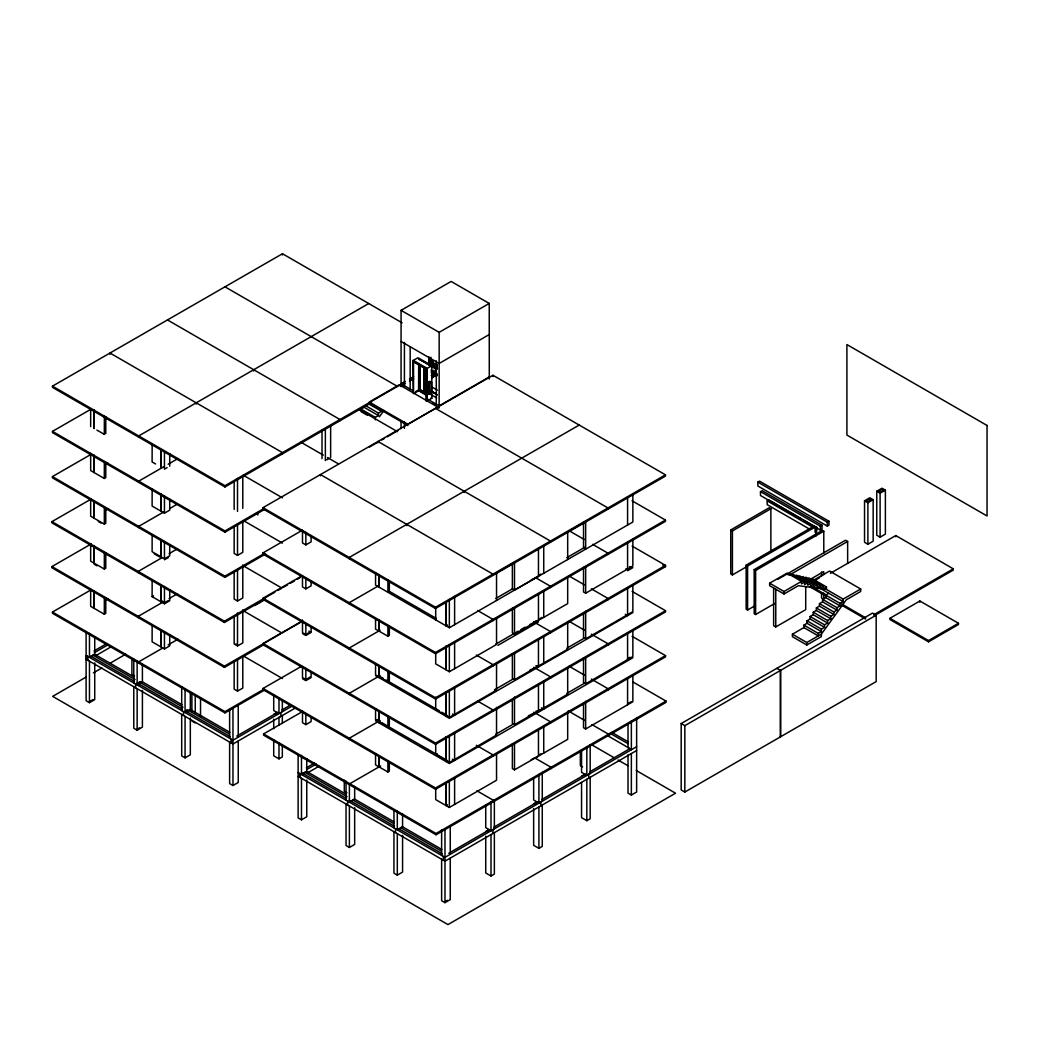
<?xml version="1.0" encoding="UTF-8"?>
<svg xmlns="http://www.w3.org/2000/svg" width="1039" height="1039" viewBox="0 0 1039 1039"><rect width="100%" height="100%" fill="white"/><g stroke="black" fill="none" stroke-linecap="round" stroke-linejoin="round"><path stroke-width="1.5" d="M94.055 411.236L94.017 428.536L94.017 409.691M94.055 547.371L94.017 563.099L94.017 545.826M104.316 434.484L104.368 416.016M90.666 498.954L90.666 516.227L104.316 524.111L104.355 507.188M90.666 453.303L90.666 470.589L104.316 478.472L104.355 461.537M90.666 589.061L90.666 606.334L104.316 614.218L104.355 597.295M90.666 543.891L90.666 561.164L104.316 569.047L104.355 552.125M105.796 462.251L105.757 477.641L104.316 478.472M105.757 433.653L105.796 416.73M105.796 552.839L105.757 568.229L104.316 569.047M105.796 507.902L105.757 523.292L104.316 524.111M105.796 598.009L105.757 613.387L104.316 614.218M152.11 462.082L152.162 443.614M152.149 534.786L152.11 551.709L164.448 558.839L169.721 555.787L169.721 544.8M152.149 489.135L152.11 506.058L164.448 513.188L169.721 510.136L169.721 499.149M152.149 624.881L152.11 641.816L164.448 648.933L169.721 645.894L169.721 634.894M169.721 589.723L169.721 600.724L164.448 603.763L152.11 596.646L152.149 579.71M161.136 493.941L161.097 511.253L161.097 493.967M161.136 449.965L161.097 467.264L161.097 449.978M162.539 601.01L161.097 601.828L161.136 586.1M161.136 539.592L161.097 556.891L161.097 539.618M161.136 629.699L161.097 646.998L161.097 629.725M375.56 618.127L375.56 629.127L387.898 636.245L387.924 625.478M387.924 579.957L387.898 592.256L389.326 591.438L389.352 580.658M375.56 708.702L375.56 719.702L387.898 726.832L387.924 716.053M375.56 663.778L375.56 674.766L387.898 681.896L387.924 671.116M375.56 753.872L375.56 764.873L387.898 772.003L387.924 761.223M389.352 626.192L389.326 635.426L387.898 636.245M389.352 716.767L389.326 726.001L387.898 726.832M389.352 671.83L389.326 681.064L387.898 681.896M389.352 761.938L389.326 771.172L387.898 772.003M435.692 619.854L435.718 607.542M435.718 697.182L435.692 709.494L449.342 717.378L496.538 690.13L496.538 663.999M435.718 653.063L435.692 663.843L449.342 671.726L496.538 644.479L496.538 618.348M435.718 788.822L435.692 799.588L449.342 807.472L496.538 780.224L496.538 754.106M449.342 735.599L449.342 762.301L435.692 754.418L435.718 743.651M446.043 646.193L445.991 669.791L445.991 646.219M447.536 624.92L445.991 625.803L446.043 602.204M446.043 736.768L445.991 760.366L445.991 736.807M446.043 691.844L445.991 715.429L445.991 691.87M447.419 804.718L445.991 805.537L446.043 783.51M379.365 416.795L383.975 410.431M821.381 634.089L821.381 636.582L806.796 644.998L792.419 636.699L792.419 634.219L806.796 642.518L821.381 634.089L846.304 599.789L860.682 591.49L860.682 588.996L829.538 571.021L813.394 580.333M427.912 385.768L428.549 386.131M433.133 366.312L435.211 365.118A4.481 2.585 60 0 1 436.38 365.26M105.056 464.732L107.848 463.121M401.067 386.677L401.067 310.336L451.134 281.439L489.226 303.427L489.291 379.027M167.084 467.68L164.448 469.199L164.448 451.926M105.056 510.383L107.848 508.772M401.067 310.336L439.159 332.337L489.226 303.427M413.301 392.963L412.821 360.702L417.977 357.728L437.549 368.91M418.574 359.052L425.237 362.338M429.341 365.832L429.341 362.624L432.042 361.065L433.12 361.689L433.12 364.897M433.12 361.689L430.419 363.247L429.341 362.624M429.678 365.468L430.64 364.923M432.899 363.611L433.86 363.066M412.821 360.702L426.678 368.702L431.821 365.728L431.821 398.275L428.328 400.288M431.185 366.325L425.483 362.559M405.301 381.456L401.132 383.872L413.301 390.898M409.47 379.053L413.652 376.638M489.226 334.545L439.159 363.455L401.067 341.467M402.522 385.144L405.301 383.534M409.47 381.118L413.652 378.716M436.003 370.326L435.484 370.767M431.237 375.443L434.029 373.832M431.925 375.871L434.679 374.274M431.86 377.365L437.419 374.17M431.925 377.806L436.068 375.417M427.458 382.612L429.795 381.261L431.497 382.248L431.497 392.82L429.159 394.171L427.458 393.184L427.458 382.612L429.159 383.586L429.159 394.171M429.094 383.742L427.613 382.936L427.652 384.365L429.094 385.196L429.094 383.742L431.497 382.248M365.377 405.535L378.443 413.08L381.56 411.288L368.494 403.742M415.639 391.625L417.977 390.274L426.847 395.534M419.353 365.858L419.353 389.612L424.574 392.067M427.769 384.82L428.847 385.443L427.769 384.82L427.678 385.911L428.847 386.482L427.678 385.911M425.483 394.184L419.055 390.482L413.535 393.664L413.535 361.949L425.964 369.118L425.964 400.833M378.443 415.574L364.066 407.275L360.949 409.067L375.326 417.366L378.443 415.574L378.443 413.08M427.678 387.365L428.847 387.937L427.678 387.365L427.769 386.274L428.756 387.989M428.704 387.898L428.847 386.898M419.353 389.612L424.328 392.197L424.328 366.858M427.678 391.3C427.445 388.105 430.302 393.599 427.769 391.248M427.678 392.755C427.445 389.547 430.302 395.054 427.769 392.703M427.458 393.184L429.821 393.794L429.821 383.209L428.12 382.222M430.99 397.924L431.821 398.275M326.688 459.822L329.324 458.303M164.448 559.787L168.409 557.501M489.291 376.949L439.224 405.859L427.159 398.898M369.468 447.056L379.001 441.562M381.716 439.991L384.443 438.419M387.157 436.848L398.054 430.549M105.056 600.49L107.848 598.88M254.685 514.331L257.802 512.526L257.802 515.019M234.165 526.734L234.165 553.436L237.515 555.371L242.788 552.332L242.788 520.916M164.448 602.802L168.045 600.724M94.042 650.933L106.355 643.816M94.341 652.7L108.03 644.79M95.718 655.713L110.77 647.011M302.492 530.384L302.492 542.955L305.843 544.891L311.116 541.851L311.116 535.566M86.393 676.909L52.664 696.377L447.952 924.593L675.545 793.199L636.297 770.535M93.406 672.856L101.835 667.986M110.264 663.129L125.719 654.206M234.165 572.372L234.165 599.087L237.515 601.023L242.788 597.97L242.788 564.982M254.685 605.568L264.179 600.087M89.471 701.689L93.055 699.624M295.933 707.663L232.97 744.015L86.107 659.233L86.107 700.728L89.471 702.663L94.731 699.624L94.731 662.908M137.135 683.922L140.733 681.844M302.492 575.944L302.492 586.944L305.843 588.879L311.116 585.827L311.116 581.113M234.165 617.309L234.165 644.011L237.515 645.946L242.788 642.907L242.788 609.919M137.135 729.222L139.538 727.832M133.784 686.753L133.784 728.248L137.135 730.183L142.408 727.144L142.408 690.441M302.492 620.023L302.492 632.582L305.843 634.517L311.116 631.478L311.116 626.764M185.059 711.585L187.449 710.195M234.165 660.908L234.165 689.182L237.515 691.117L242.788 688.078L242.788 656.661M311.116 677.597L305.843 680.636L302.492 678.701M584.269 522.383L567.684 531.955L567.684 559.618M181.695 714.416L181.695 755.911L185.059 757.847L190.319 754.808L190.319 718.105M273.712 714.325L277.075 712.39M236.762 736.08L277.829 712.377M281.946 710.001L290.154 705.26M275.387 714.325L277.075 713.351M291.829 706.234L232.97 740.21L86.107 655.427L86.107 631.491M495.798 598.451L512.565 588.775M566.749 557.696L584.918 547.215M538.462 575.476L540.851 574.086M375.56 572.567L375.56 585.139L449.342 627.738L538.462 576.281M302.492 711.689L302.492 722.689L305.843 724.625L311.116 721.586L311.116 716.871M757.834 482.109L759.509 481.135L828.992 521.253L828.992 525.124L827.317 526.085L757.834 485.979L757.834 482.109L827.317 522.214L828.992 521.253M273.712 739.859L273.712 755.821L278.984 758.86L282.335 756.924L282.335 745.755M229.619 742.08L229.619 783.575L232.97 785.51L238.243 782.471L238.243 740.976M495.798 644.102L518.162 631.192M520.955 629.582L525.15 627.153M533.527 622.322L536.332 620.699L538.462 621.932L497.928 645.336M538.462 619.452L542.059 617.387M800.874 518.838L760.483 495.512L760.483 491.642L762.158 490.681L822.057 525.253L822.057 529.124L820.368 530.098L803.654 520.448M583.528 567.411L583.528 591.996L585.658 593.23L632.855 565.982L632.855 539.28M627.582 570.697L632.855 567.645M378.183 719.365L375.56 720.884L449.342 763.496L538.462 712.04M809.628 529.15L767.185 504.655L767.185 500.85L768.86 499.876L816.771 527.539L816.771 531.345L815.096 532.319L815.096 528.513L816.771 527.539M306.336 767.834L314.557 763.094M306.648 769.6L316.233 764.068M308.012 772.613L318.973 766.288M746.145 566.995L732.417 574.931L730.742 573.957L730.742 529.968L769.185 507.772L770.873 508.746L770.873 551.151M730.742 529.968L732.417 530.942L770.873 508.746M494.408 689.844L513.967 678.545M566.749 648.284L584.918 637.79M567.684 621.595L567.684 649.258L514.5 679.753L512.37 678.519L512.37 653.934M583.528 613.062L583.528 637.647L585.658 638.881L632.855 611.633L632.855 584.931M632.855 612.581L449.342 718.326L445.991 716.391M298.128 755.028L298.128 817.875L301.479 819.81L306.752 816.771L306.752 780.068M876.76 491.252L882.033 488.213L885.384 490.148L885.384 534.137L880.111 537.176L876.76 535.241L876.76 491.252L880.111 493.2L885.384 490.148M760.483 491.642L820.368 526.228L822.057 525.253M864.539 500.798L869.812 497.759L873.163 499.694L873.163 541.189L867.89 544.228L864.539 542.293L864.539 500.798L867.89 502.733L873.163 499.694M495.798 734.209L513.967 723.715M566.749 693.455L584.918 682.961M627.582 658.635L629.972 657.258M583.528 657.999L583.528 682.584L585.658 683.818L632.855 656.57L632.855 629.868M538.462 711.221L542.059 709.143M627.582 659.83L631.167 657.752M632.855 657.752L538.462 712.196L536.228 710.897M826.421 589.412L798.394 585.684L784.016 593.983L769.639 585.684L769.639 583.191L787.133 573.086L801.498 581.385L801.498 583.879L804.615 582.087L804.615 584.567L807.732 582.775L807.732 585.269L810.849 583.463L810.849 585.957L813.966 584.152L813.966 586.645L817.07 584.853L817.07 587.334L820.187 585.541L820.187 588.035L823.304 586.23L823.304 588.723L826.421 586.918L826.421 589.412L843.187 599.1L860.682 588.996M777.782 579.333L845.512 540.241L847.642 541.462L847.642 563.463M788.172 574.983L790.237 573.788L804.615 582.087M789.588 574.983L847.642 541.462M794.393 576.359L796.471 575.164L810.849 583.463M797.51 577.061L799.588 575.853L813.966 584.152M803.744 578.437L805.809 577.242L820.187 585.541M769.639 583.191L784.016 591.49L801.498 581.385M806.848 579.126L808.926 577.931L823.304 586.23M809.862 579.593L823.68 571.619L823.68 574.697M346.039 804.043L346.039 845.538L349.39 847.473L354.663 844.434L354.663 807.732M830.408 573.294L895.787 535.553L953.283 568.84L953.283 570.086L873.994 615.867M538.462 755.21L540.851 753.82M627.582 703.806L631.167 701.741M583.528 703.169L583.528 727.755L585.658 728.988L632.855 701.741L632.855 675.025M825.693 595.087L840.07 603.386L840.07 605.867L825.693 597.568L825.693 595.087L828.81 593.282M822.589 599.373L836.953 607.672L836.953 610.166L822.589 601.867L822.589 599.373L825.693 597.568M773.639 588.009L773.639 625.712L775.769 626.946L805.719 609.659L805.719 586.606M819.472 603.659L833.849 611.958L833.849 614.452L819.472 606.153L819.472 603.659L822.589 601.867M816.355 607.945L830.732 616.244L830.732 618.737L816.355 610.438L816.355 607.945L819.472 606.153M813.238 612.231L827.615 620.53L827.615 623.023L813.238 614.724L813.238 612.231L816.355 610.438M810.121 616.517L824.498 624.816L824.498 627.309L810.121 619.01L810.121 616.517L813.238 614.724M807.017 620.815L821.381 629.115L821.381 631.595L807.017 623.296L807.017 620.815L810.121 619.01M840.07 603.386L843.187 601.581L843.187 599.1M803.9 625.101L818.277 633.4L818.277 635.881L803.9 627.582L803.9 625.101L807.017 623.296M836.953 607.672L840.07 605.867M792.419 634.219L803.9 627.582M833.849 611.958L836.953 610.166M830.732 616.244L833.849 614.452M827.615 620.53L830.732 618.737M824.498 624.816L827.615 623.023M821.381 629.115L824.498 627.309M393.95 831.707L393.95 873.202L397.314 875.137L402.574 872.098L402.574 835.395M818.277 633.4L821.381 631.595M485.733 831.473L489.083 829.538M533.643 803.809L536.994 801.874M581.554 776.146L584.918 774.211M448.783 853.24L489.85 829.525M493.954 827.148L537.76 801.861M541.864 799.485L585.671 774.198M589.788 771.834L629.478 748.911M487.408 831.473L489.083 830.512M535.319 803.809L536.994 802.848M485.733 805.329L485.733 827.667L491.005 830.719L494.356 828.771L494.356 800.056M533.643 777.666L533.643 800.004L538.916 803.056L542.267 801.108L542.267 772.393M581.554 750.002L581.554 772.341L586.827 775.393L590.178 773.458L590.178 744.729M636.634 746.716L444.978 857.37L298.128 772.574M681.181 723.56L872.526 613.088L876.176 615.192L876.176 681.584L684.831 792.056L681.181 789.952L681.181 723.56L684.831 725.664L876.176 615.192M636.634 750.522L444.978 861.162L298.128 776.38M873.994 614.62L953.283 568.84M889.942 618.296L919.892 601.01L958.465 623.283L958.465 624.517L928.515 641.816L889.942 619.543L889.942 618.296L928.515 640.569L958.465 623.283M444.978 901.696L447.38 900.306M441.627 859.227L441.627 900.722L444.978 902.657L450.251 899.618L450.251 858.123M485.733 836.265L485.733 872.968L491.005 876.007L494.356 874.072L494.356 832.577M533.643 808.602L533.643 845.304L538.916 848.344L542.267 846.408L542.267 804.913M581.554 782.536L581.554 817.641L586.827 820.68L590.178 818.745L590.178 777.25M628.011 754.821L628.011 793.121L631.361 795.056L636.634 792.017L636.634 717.988M370.819 403.002L224.969 486.966L52.482 387.378L52.482 386.144L282.465 253.737L402.093 322.804M264.231 509.591L224.969 532.202L52.482 432.614L52.482 431.367L90.341 409.574M265.581 554.008L224.918 577.424L52.431 477.836L52.431 476.602L90.289 454.796M368.715 303.531L138.719 435.925L138.719 437.172M265.114 599.048L224.437 622.465L51.95 522.877L51.95 521.63L91.224 499.032M163.967 466.628L138.719 481.161L138.719 482.408M168.175 464.212L177.994 458.55M263.698 644.79L224.437 667.402L51.95 567.813L51.95 566.567L91.211 543.955M163.915 511.85L138.668 526.383L138.668 527.63M169.526 508.629L176.539 504.59M52.482 386.144L224.969 485.72L404.47 382.378M410.08 379.157L412.886 377.534M400.262 386.053L404.47 383.625M410.08 380.404L412.886 378.78M264.231 690.273L224.969 712.884L52.47 613.296L52.47 612.049L90.341 590.256M162.032 557.696L138.2 571.424L138.2 572.671M169.045 553.67L177.461 548.826M262.984 507.668L492.967 375.274L665.467 474.849L665.467 476.096L435.471 608.503L262.984 508.915L262.984 507.668L435.471 607.257L665.467 474.849M52.482 431.367L224.969 530.955L264.231 508.344M152.11 596.646L153.551 595.815M163.435 601.828L138.2 616.361L138.2 617.608M169.045 598.594L177.461 593.75M632.076 500.811L665.467 520.084L665.467 521.331L435.471 653.739L262.984 554.151L262.984 552.904L302.258 530.293M52.431 476.602L224.918 576.177L262.776 554.384M162.565 648.115L138.719 661.843L138.719 663.09M168.162 644.881L177.981 639.232M632.141 546.111L665.531 565.385L665.531 566.632L435.536 699.026L263.049 599.451L263.049 598.204L302.323 575.593M51.95 521.63L224.437 621.218L274.932 592.152M277.738 590.542L281.933 588.113L242.983 565.632M283.335 587.308L287.543 584.892M290.349 583.269L294.557 580.853M297.362 579.23L300.167 577.619M579.217 425.055L349.234 557.462L349.234 558.709M632.154 591.425L665.531 610.698L665.531 611.932L435.549 744.34L263.062 644.751L263.062 643.518L302.323 620.906M51.95 566.567L224.437 666.155L280.53 633.855M300.167 622.556L281.933 633.05L242.983 610.568M378.677 585.736L349.234 602.698L349.234 603.945M632.141 636.349L665.531 655.622L665.531 656.869L435.549 789.276L263.049 689.688L263.049 688.441L300.92 666.648M52.47 612.049L224.969 711.637L264.231 689.026M380.144 630.231L349.299 647.998L349.299 649.232M632.673 681.831L666.051 701.104L666.051 702.351L436.068 834.759L263.581 735.17L263.581 733.924L302.843 711.325M380.157 675.545L349.299 693.312L349.299 694.546M262.984 552.904L435.471 652.492L665.467 520.084M380.157 720.482L349.299 738.235L349.299 739.482M379.014 722.767L380.456 721.936M263.049 598.204L435.536 697.779L665.531 565.385M447.536 715.494L446.095 716.326L379.014 677.597L380.456 676.766L383.248 678.389M380.677 765.964L349.818 783.718L349.818 784.965M263.062 643.518L435.549 743.093L665.531 610.698M755.327 605.568L747.599 610.01L746.158 609.192L746.158 565.138L814.446 525.838M746.158 565.138L747.599 565.969L815.875 526.656L815.875 536.098M775.094 603.295L755.626 614.504L754.184 613.685L754.184 569.632L822.343 530.397L823.784 531.228L823.784 553.242M754.184 569.632L755.626 570.463L823.784 531.228M435.692 754.418L437.12 753.6M446.095 761.496L447.536 760.665L381.845 722.741M263.049 688.441L435.549 788.03L665.531 655.622M815.433 580.074L819.615 577.671M263.581 733.924L436.068 833.512L666.051 701.104M512.37 564.294L512.37 588.892L514.5 590.113L632.855 522.007L632.855 493.72M512.37 608.283L512.37 632.868L514.5 634.102L567.684 603.607L567.684 577.476M512.37 700.403L512.37 723.456L514.5 724.69L567.684 694.182L567.684 668.064M512.37 744.028L512.37 768.626L514.5 769.847L567.684 739.352L567.684 711.689M531.215 579.892L538.462 576.437L538.462 548.06M529.76 624.569L538.462 620.413L538.462 593.62M529.76 670.22L538.462 666.064L538.462 639.271M528.319 715.845L538.462 711.001L538.462 684.207M531.215 759.626L538.462 756.171L538.462 729.378M434.484 365.494L434.614 365.455A4.533 2.61 60 0 1 435.77 365.572L435.938 365.637M435.172 365.923L436.042 365.741L435.497 368.637M767.185 500.85L812.368 526.929M812.043 578.619L826.421 586.918M802.705 576.554L817.07 584.853M818.576 587.373L843.187 601.581M793.354 574.476L807.732 582.775M418.691 358.974L424.211 362.169M425.003 362.754L429.73 365.351M431.068 366.273L436.601 369.468M431.068 370.144L436.601 373.339M413.301 360.429L427.159 368.429L427.159 382.378M431.276 371.624L436.809 374.819M431.276 372.819L436.809 376.014M431.873 386.989L437.432 390.196M427.73 386.417L428.704 386.976M427.458 387.898L429.159 388.885M431.159 391.002L436.718 394.21M431.873 391.547L436.042 393.95M431.925 391.807L437.445 394.989M431.055 394.703L436.588 397.898M424.328 392.197L419.6 389.469L419.6 365.715M433.107 403.158L435.873 404.755M439.224 407.937L399.262 384.742L369.313 402.028L407.885 424.302L437.835 407.015L437.835 408.262M224.969 286.829L397.456 386.417M435.471 408.366L607.971 507.954L607.971 509.201M662.739 565.021L665.531 566.632M369.313 403.275L407.885 425.548M358.507 409.158L397.456 431.653M569.021 530.695L584.321 539.527M592.659 544.345L607.971 553.19L607.971 554.423M360.949 411.561L367.481 415.327M629.491 566.684L631.167 567.645L627.582 569.723L625.907 568.762M776.782 668.363L780.562 670.402L780.562 736.794M167.474 319.934L339.961 419.522L339.961 420.769M569.086 575.996L584.386 584.827M591.334 588.84L608.036 598.477L608.036 599.724M625.348 614.335L627.582 615.62M301.011 442.263L323.272 455.108M327.441 457.524L338.571 463.952M535.163 577.45L550.462 586.282L550.462 587.529M569.086 621.309L584.386 630.141M591.347 634.154L608.036 643.79L608.036 645.037M533.838 621.945L550.527 631.582L550.527 632.829M243.516 475.368L282.465 497.85M477.667 610.555L492.967 619.387L492.967 620.634M569.086 666.246L584.386 675.077M591.334 679.09L608.036 688.727L608.036 689.974M536.332 665.635L538.462 666.869M536.228 665.726L538.462 667.025M533.851 667.259L550.54 676.896L550.54 678.142M388.833 591.035L436.354 618.465M96.926 430.094L103.913 434.12M152.824 462.355L155.616 463.978M611.802 732.378L628.231 741.859M243.464 520.591L282.413 543.085M476.343 655.051L493.031 664.687L493.031 665.934M610.127 733.352L627.933 743.625M568.216 710.923L584.905 720.559M591.866 724.573L608.555 734.209L608.555 735.456M607.386 735.573L630.66 749.002M541.501 707.858L543.735 709.208M591.438 744.638L613.867 757.587M618.075 760.016L627.894 765.678M533.838 712.196L550.54 721.832L550.54 723.079M477.745 701.169L493.044 710.001L493.044 711.247M582.567 766.886L580.333 765.6L580.333 751.236M534.371 757.678L551.06 767.314L551.06 768.561M308.869 631.141L311.116 632.426L305.843 635.465L302.492 633.53M452.484 714.053L454.614 715.274M386.04 680L439.146 710.65M441.939 712.273L444.731 713.884M375.56 675.714L378.91 677.662M98.315 521.474L101.108 523.085M154.214 553.748L161.201 557.787M476.343 745.301L493.044 754.937L493.044 756.171M452.381 759.158L454.614 760.444M304.167 678.701L305.843 679.675L311.116 676.415L311.116 671.701M377.235 720.884L378.91 721.858M447.666 761.548L449.342 762.522L496.538 735.054L496.538 707.39M235.84 644.011L237.515 644.985M94.12 564.229L96.926 565.839M243.516 656.051L282.465 678.532M476.875 790.77L493.564 800.407L493.564 801.653M346.922 792.835L344.286 791.302L344.286 780.133M306.323 771.224L346.026 794.147M354.234 798.887L393.937 821.81M402.145 826.55L441.848 849.473M304.648 772.198L347.078 796.692M352.559 799.861L393.625 823.563M400.47 827.525L441.536 851.227M134.55 675.882L131.914 674.363L131.914 658.401M302.726 773.302L346.532 798.588M349.273 800.173L394.456 826.252M398.56 828.628L442.367 853.915M94.302 654.076L134.005 676.999M142.226 681.74L181.916 704.663M190.137 709.403L229.84 732.326M92.627 655.038L135.07 679.545M139.174 681.922L182.981 707.208M188.462 710.364L229.528 734.079M90.718 656.154L134.525 681.441M137.265 683.026L182.435 709.105M186.539 711.481L230.346 736.768M191.903 721.001L195.254 722.936M810.952 586.152L826.382 595.087M841.798 604.023L865.643 617.828M809.55 586.593L826.382 596.334M841.798 605.269L865.643 619.062M435.938 368.274L434.445 365.663M435.341 368.624L433.834 365.988M928.515 640.569L928.515 641.816M919.892 601.01L919.892 602.256M895.787 535.553L895.787 536.799M880.111 493.2L880.111 537.176M867.89 502.733L867.89 544.228M827.317 522.214L827.317 526.085M823.68 593.139L823.68 599.282L821.55 598.048L821.55 593.438M821.55 571.931L821.55 576.528M820.368 526.228L820.368 530.098M806.796 642.518L806.796 644.998M784.016 591.49L784.016 593.983M780.445 670.467L780.445 736.859M775.769 589.243L775.769 626.946M755.626 570.463L755.626 614.504M747.599 565.969L747.599 610.01M732.417 530.942L732.417 574.931M684.831 725.664L684.831 792.056M631.361 721.027L631.361 749.755L628.011 747.82L628.011 723.884M631.361 753.561L631.361 795.056M627.582 496.772L627.582 525.046M627.582 542.319L627.582 569.034M627.582 587.97L627.582 614.672M627.582 632.907L627.582 659.609M627.582 678.077L627.582 704.78M588.723 774.38L588.723 778.185M586.827 746.664L586.827 775.393M586.827 779.185L586.827 820.68M585.658 521.591L585.658 549.254L583.528 548.021L583.528 521.89M585.658 567.112L585.658 593.23M585.658 611.218L585.658 638.881M585.658 657.687L585.658 683.818M585.658 701.325L585.658 728.988M550.462 542.306L550.462 541.059L377.975 441.471L377.975 442.718M543.735 546.696L543.735 573.45M543.735 590.672L543.735 617.439M543.735 636.323L543.735 663.09M543.735 681.259L543.735 708.014M543.735 726.43L543.735 753.184M540.812 802.043L540.812 805.848M538.916 774.328L538.916 803.056M538.916 806.848L538.916 848.344M514.5 590.113L514.5 562.45L496.538 572.827L496.538 600.49M514.5 607.971L514.5 634.102M514.5 653.622L514.5 679.753M514.5 697.026L514.5 724.69M514.5 743.729L514.5 769.847M492.967 375.274L492.967 376.508M492.967 575.398L492.967 574.151L320.48 474.576L320.48 475.823M492.902 829.706L492.902 833.512M491.005 801.991L491.005 830.719M491.005 834.512L491.005 876.007M464.225 491.265L464.225 492.512M454.614 596.425L454.614 624.699M454.614 641.972L454.614 668.674M454.614 687.623L454.614 714.325M454.614 732.56L454.614 759.262M454.614 777.73L454.614 804.433M450.251 825.589L450.251 854.318M449.342 599.464L449.342 627.738M449.342 645.024L449.342 671.726M449.342 690.662L449.342 717.378M449.342 780.77L449.342 807.472M445.991 602.243L445.991 625.803M445.991 783.549L445.991 805.537M444.978 828.641L444.978 902.657M443.302 856.396L443.419 860.266M441.627 829.888L441.627 855.435M439.159 332.337L439.159 407.054M436.276 360.806L436.276 404.574M436.068 833.512L436.068 834.759M435.471 607.257L435.471 608.503M435.471 652.492L435.471 653.739M435.536 697.779L435.536 699.026M435.549 743.093L435.549 744.34M435.549 788.03L435.549 789.276M433.12 372.923L433.12 376.131M431.172 358.728L431.172 363.585M430.938 357.247L430.938 363.728M430.25 358.195L430.25 363.053M430.016 358.338L430.016 363.195M429.055 357.26L429.055 365.364M428.899 357.169L428.899 365.273M428.847 385.443L428.756 386.534M428.847 390.833L428.756 391.924M428.847 392.287L428.756 393.378M428.704 385.521L428.704 386.443M427.159 391.677L426.678 401.249L426.678 368.702M425.912 367.78L425.665 393.249L425.665 367.91M424.886 367.442L425.003 394.469M424.756 367.442L424.756 394.326M424.094 367.001L424.094 392.339M419.834 365.572L419.834 389.326M419.055 363.52L419.055 390.482M418.691 363.728L418.574 390.755M410.171 347.273L410.171 389.417M406.73 524.37L406.73 525.604M404.418 342.415L404.418 386.183M404.418 421.847L404.418 428.328M402.574 814.031L402.574 826.797L397.314 829.836L397.314 810.693M401.067 420.6L401.067 428.665M397.314 833.642L397.314 875.137M395.508 828.797L395.508 832.603M393.95 810.342L393.95 827.901M375.326 417.366L375.326 419.86M354.663 786.367L354.663 799.134L349.39 802.173L349.39 784.627M349.39 805.978L349.39 847.473M347.597 801.134L347.597 804.939M346.039 781.094L346.039 800.238M330.636 426.133L330.636 457.55M325.363 429.172L325.363 460.589M322.012 430.38L322.012 458.654M306.752 758.704L306.752 771.47L301.479 774.51L301.479 755.366M305.843 532.319L305.843 544.891M305.843 577.879L305.843 588.879M305.843 623.53L305.843 634.517M305.843 668.454L305.843 679.454L302.492 677.519L302.492 666.519M305.843 713.624L305.843 724.625M303.284 772.665L303.284 775.211M301.479 778.315L301.479 819.81M299.803 773.548L299.803 777.354M299.687 773.484L299.687 777.276M282.465 253.737L282.465 254.984M282.465 453.874L282.465 452.627L109.978 353.039L109.978 354.286M282.335 700.455L282.335 711.624M282.335 723.404L282.335 715.429L278.984 717.365L278.984 725.352M280.881 712.546L280.881 716.352M278.984 699.195L278.984 713.559L273.712 710.52L273.712 694.559M278.984 742.898L278.984 758.86M273.712 719.118L273.712 728.69M253.724 369.728L253.724 370.975M242.788 475.355L242.788 508.344M238.243 705.247L238.243 737.171M237.515 478.395L237.515 511.383M237.515 523.955L237.515 555.371M237.515 569.606L237.515 601.023M237.515 612.958L237.515 645.946M237.515 659.7L237.515 691.117M234.165 481.174L234.165 509.448M232.97 708.299L232.97 785.51M229.619 709.546L229.619 738.274M224.969 485.72L224.969 486.966M224.969 530.955L224.969 532.202M224.918 576.177L224.918 577.424M224.969 711.637L224.969 712.884M224.437 621.218L224.437 622.465M224.437 666.155L224.437 667.402M200.527 697.909L200.527 716.754M196.215 402.833L196.215 404.08M195.254 694.662L195.254 713.52M191.903 694.299L191.903 711.572M190.319 691.948L190.319 709.507L185.059 712.546L185.059 688.61M187.085 709.572L187.085 712.118M185.059 716.352L185.059 757.847M183.5 711.65L183.5 715.455M181.695 686.675L181.695 710.611M169.721 453.588L169.721 466.16M164.448 495.902L164.448 513.188M164.448 541.553L164.448 558.839M164.448 586.49L164.448 603.763M164.448 631.66L164.448 648.933M161.097 586.126L161.097 601.828M142.408 664.285L142.408 681.844L137.135 684.896L137.135 660.947M139.174 683.181L139.174 685.714M137.135 688.688L137.135 730.183M135.577 683.987L135.577 687.792M133.784 659.012L133.784 682.948M94.731 636.764L94.731 654.323L89.471 657.362L89.471 633.426M90.666 409.314L90.666 426.6M89.471 661.168L89.471 702.663M87.666 656.323L87.666 660.129M436.718 375.118A5.65 3.26 60 0 1 435.562 374.65M434.783 374.118A5.65 3.26 60 0 1 434.029 373.417M431.873 366.157A5.65 3.26 60 0 1 437.081 366.663M432.756 367.092A4.481 2.585 60 0 1 437.003 367.222M432.419 366.351A5.169 2.974 60 0 1 436.861 366.481M433.354 365.468A5.169 2.974 60 0 1 436.757 365.572M434.068 372.417A4.481 2.585 60 0 1 433.795 372.066M432.756 366.702A4.481 2.585 60 0 1 436.77 367.364M436.964 374.988A5.65 3.26 60 0 1 435.796 374.521M431.977 366.364A5.65 3.26 60 0 1 436.951 366.157M433.549 365.183A5.65 3.26 60 0 1 436.848 364.26M433.964 365.118A5.169 2.987 60 0 1 436.99 365.001M434.99 365.196A4.481 2.585 60 0 1 436.925 365.247M433.302 365.325A5.65 3.26 60 0 1 436.99 364.598M94.055 500.863L94.017 518.175L94.017 500.889M94.055 455.212L94.017 472.524L94.017 455.238M94.055 590.97L94.017 608.27L94.017 590.996M378.936 574.489L378.91 587.074L378.91 574.502M378.936 665.7L378.91 676.714L378.91 665.713M378.936 620.049L378.91 631.063L378.91 620.062M378.936 755.795L378.91 766.808L378.91 755.808M378.936 710.624L378.91 721.637L378.91 710.65M433.302 370.455L434.393 371.689L433.302 370.455M428.549 387.105L427.912 386.742L428.549 387.105M428.224 390.82L428.549 391.521L428.224 390.82M428.549 392.495L427.912 392.132L428.549 392.495M427.847 388.443L428.743 390.132L427.847 388.443M882.033 489.187L878.436 491.252L880.111 492.226L883.708 490.148L882.033 489.187M869.812 498.733L866.214 500.798L867.89 501.772L871.487 499.694L869.812 498.733M987.05 425.471L846.902 344.558L846.902 435.068L987.05 515.98L987.05 425.471M87.497 656.648L85.821 655.674L85.821 659.479L87.497 660.453L87.497 656.648M231.411 743.119L231.411 739.313L231.294 743.054"/></g></svg>
